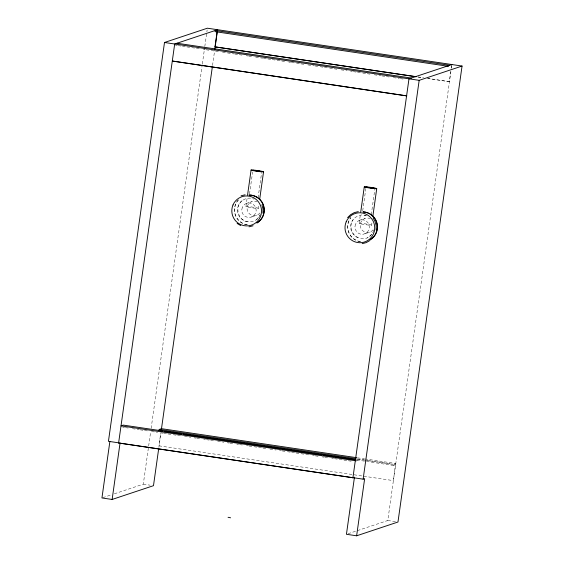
<?xml version="1.0" encoding="UTF-8"?>
<svg xmlns="http://www.w3.org/2000/svg" width="564" height="564" viewBox="0 0 564 564"><rect width="100%" height="100%" fill="white"/><g stroke="black" fill="none" stroke-linecap="round" stroke-linejoin="round"><path stroke-width="0.42" stroke-dasharray="2.82 2.11" d="M260.251 214.715C256.098 225.656 238.924 223.281 237.599 211.415C236.499 202.088 246.574 195.489 254.033 199.12M247.624 221.786C237.987 220.827 234.173 205.952 242.203 200.537M371.88 234.194C364.21 245.037 346.155 234.596 351.64 222.174C353.706 218 356.92 215.674 361.193 215.053C362.299 214.101 372.451 217.633 364.266 215.096M357.858 237.761C351.323 235.089 348.721 224.951 353.198 219.516M114.351 493.81L143.298 484.166L150.644 431.855M151.138 428.372L202.229 64.818M202.356 63.944L204.683 47.383M204.802 46.509L207.136 29.941M364.993 460.182L395.477 464.715L393.39 480.613L158.935 445.835L160.705 433.244M158.872 447.322L160.959 432.496M212.543 65.459L214.623 50.64M245.953 206.523L247.293 196.956M249.535 193.946L252.623 171.957M258.079 197.802L261.647 172.436M258.411 208.37A6.345 0.402 8 0 0 249.796 206.741A6.345 0.402 8 0 0 248.336 207.228A6.345 0.402 8 0 0 258.411 208.37L258.897 204.894M359.141 223.344L360.488 213.777M362.722 210.767L365.93 187.932M371.274 214.63L374.834 189.257M371.598 225.198A6.345 0.402 8 0 0 362.983 223.563A6.345 0.402 8 0 0 361.524 224.049A6.345 0.402 8 0 0 371.598 225.198L372.092 221.715M356.751 459.991L393.334 465.427L393.496 464.278L395.794 463.509L365.31 458.983M427.533 78.452L449.311 81.688L450.728 71.621M451.2 68.265L451.552 65.748M348.087 533.734L387.785 520.509L450.904 71.381M451.376 68.025L451.87 64.543M373.699 230.098C373.079 233.623 369.639 236.69 367.016 237.853M256.5 219.523L258.538 217.422L260.096 214.764M449.311 81.688L427.688 78.403M246.285 203.463L251.565 201.708M251.678 216.985L256.958 215.229M359.472 220.291L364.76 218.529M364.866 233.813L370.153 232.051M102.775 497.667L111.045 494.917M355.32 460.703L357.611 459.935L357.449 461.091L355.313 461.803M393.334 465.427L395.477 464.715M418.107 76.979L423.331 77.754M417.952 77.028L423.176 77.804M175.545 45.233L177.286 45.494M178.161 45.621L181.643 46.142M182.517 46.269L186 46.791M186.867 46.918L195.581 48.215M196.448 48.342L199.938 48.856M203.421 49.378L205.162 49.639M206.029 49.766L210.386 50.415M211.26 50.541L214.743 51.063M215.61 51.19L219.1 51.705M222.583 52.226L233.905 53.911M234.772 54.038L238.262 54.553M239.129 54.687L242.612 55.201M246.101 55.723L247.843 55.977M248.71 56.111L252.193 56.626M255.682 57.147L262.648 58.184M263.522 58.311L267.005 58.825M267.872 58.959L271.354 59.474M272.229 59.608L280.942 60.898M281.81 61.032L285.292 61.546M288.775 62.068L290.523 62.322M291.391 62.456L295.748 63.097M296.615 63.231L300.104 63.746M300.972 63.88L304.454 64.395M307.944 64.916L314.035 65.819M314.909 65.953L319.266 66.594M320.133 66.728L323.616 67.243M324.49 67.377L328.847 68.018M329.714 68.152L333.197 68.667M334.071 68.801L337.554 69.316M341.037 69.83L347.135 70.74M350.618 71.254L352.359 71.515M353.233 71.649L356.716 72.164M357.59 72.291L361.947 72.939M362.814 73.073L366.297 73.588M367.171 73.715L370.654 74.236M374.136 74.751L381.109 75.787M381.976 75.921L385.459 76.436M386.333 76.563L389.816 77.085M393.298 77.599L399.397 78.509M400.271 78.636L404.621 79.284M357.47 457.813L364.443 458.849M357.787 458.969L393.496 464.278M357.153 459.018L364.125 460.055M122.748 427.237L124.489 427.498M125.363 427.625L128.846 428.139M132.328 428.661L139.301 429.697M140.168 429.824L143.651 430.346M144.525 430.473L148.008 430.988M151.49 431.509L157.589 432.412M161.071 432.933L162.813 433.194M163.687 433.321L167.17 433.836M168.044 433.97L172.394 434.618M173.268 434.745L176.751 435.26M177.625 435.394L181.107 435.909M184.59 436.43L190.688 437.333M194.171 437.854L195.912 438.108M196.787 438.242L200.269 438.757M203.752 439.278L205.493 439.532M206.368 439.666L209.85 440.181M210.724 440.315L214.207 440.829M217.69 441.344L223.788 442.254M227.271 442.768L229.012 443.029M229.886 443.163L233.369 443.678M236.852 444.192L238.593 444.453M239.467 444.587L242.95 445.102M246.433 445.616L248.174 445.877M249.048 446.011L257.755 447.301M258.629 447.435L262.112 447.95M262.979 448.077L266.469 448.599M269.952 449.113L276.05 450.023M279.532 450.537L281.274 450.798M282.148 450.925L286.498 451.574M287.372 451.708L290.855 452.222M291.729 452.349L295.212 452.871M296.079 452.998L309.15 454.944M312.632 455.458L314.374 455.719M315.241 455.846L318.731 456.368M322.213 456.882L323.955 457.143M324.822 457.27L328.311 457.792M331.794 458.306L333.536 458.567M334.403 458.694L343.116 459.991M343.984 460.118L347.473 460.64M348.341 460.767L351.823 461.289M143.298 484.166L150.087 485.174M387.785 520.509L395.427 521.644M247.194 224.874A14.995 14.847 71.6 0 1 238.593 199.578M247.342 224.824A14.995 14.847 71.6 0 1 238.748 199.522M259.948 212.981A7.276 7.205 71.6 0 1 250.331 214.539A7.276 7.205 71.6 0 1 247.899 205.007A7.276 7.205 71.6 0 1 257.092 201.792M360.382 241.695A14.995 14.847 71.6 0 1 350.759 217.577M360.537 241.646A14.995 14.847 71.6 0 1 350.914 217.528M373.135 229.809A7.276 7.205 71.6 0 1 363.519 231.36A7.276 7.205 71.6 0 1 361.087 221.835A7.276 7.205 71.6 0 1 370.28 218.613M242.344 207.34A7.276 7.205 71.6 0 0 249.852 217.45A7.276 7.205 71.6 0 0 254.745 205.888A7.276 7.205 71.6 0 0 242.344 207.34M355.531 224.162A7.276 7.205 71.6 0 0 363.04 234.279A7.276 7.205 71.6 0 0 367.939 222.717A7.276 7.205 71.6 0 0 355.531 224.162"/><path stroke-width="0.85" d="M262.937 213.121L262.979 208.92L261.936 204.845M376.125 229.95L376.167 225.741L375.13 221.666L373.079 218M354.467 477.137L346.437 534.284L356.624 535.8L397.972 522.024L462.057 66.051L207.376 28.2L164.498 42.49L108.443 441.309L118.63 442.825M109.853 441.661L101.943 497.949L112.13 499.457L153.486 485.682L158.632 449.064M118.609 442.973L353.071 477.75L118.609 442.973L174.685 44.006L217.563 29.716L214.75 49.766M112.13 499.457L120.04 443.177M159.034 430.6L159.196 429.451L161.494 428.682L356.603 457.686M416.211 76.775L215.004 46.861L217.133 31.76M161.445 429.014L212.297 67.201M247.54 195.214L251.086 169.997M259.63 199.677L263.543 171.851A6.345 0.402 8 0 0 254.928 170.215A6.345 0.402 8 0 0 253.469 170.709A6.345 0.402 8 0 0 263.543 171.851M360.727 212.043L364.274 186.825M372.825 216.498L376.731 188.672A6.345 0.402 8 0 0 368.116 187.044A6.345 0.402 8 0 0 366.656 187.53A6.345 0.402 8 0 0 376.731 188.672M352.916 477.8L408.985 78.833L451.87 64.543M352.937 477.652L363.124 479.16L419.172 80.342L462.057 66.051M356.624 535.8L364.654 478.653L363.124 479.16M369.913 240.518L366.226 242.619L362.18 243.641M347.6 217.648L350.625 214.672L354.262 212.621L358.309 211.592M215.004 46.861L414.625 76.464M228.06 517.28L230.584 517.801M241.075 195.8L245.121 194.77M248.985 226.82L253.032 225.79M449.571 65.304L215.265 30.477L215.103 31.633L448.535 66.333M176.976 43.238L411.283 78.065M164.498 42.49L419.172 80.342M159.196 429.451L356.046 458.708M355.87 459.674L123.312 425.108L121.013 425.876L355.32 460.703M159.908 430.734L162.517 431.122M164.258 431.382L181.678 433.97M183.42 434.231L280.104 448.599M281.845 448.859L321.917 454.817M323.658 455.07L333.239 456.495M334.981 456.755L355.884 459.864M237.141 223.436L240.729 225.593M249.027 195.073A14.995 14.847 71.6 0 1 256.916 222.949M249.182 195.024A14.995 14.847 71.6 0 1 257.071 222.893M362.997 211.916A14.995 14.847 71.6 0 1 370.104 239.77M363.153 211.86A14.995 14.847 71.6 0 1 370.259 239.721M252.862 170.265L261.767 171.59L252.862 170.265M366.05 187.086L374.954 188.411L366.05 187.086M172.436 61.053L406.736 95.88L172.436 61.053M232.995 204.972A14.995 14.847 71.6 0 0 248.47 225.804A14.995 14.847 71.6 0 0 258.545 201.99A14.995 14.847 71.6 0 0 232.995 204.972M346.183 221.8A14.995 14.847 71.6 0 0 361.658 242.626A14.995 14.847 71.6 0 0 371.739 218.818A14.995 14.847 71.6 0 0 346.183 221.8"/></g></svg>
